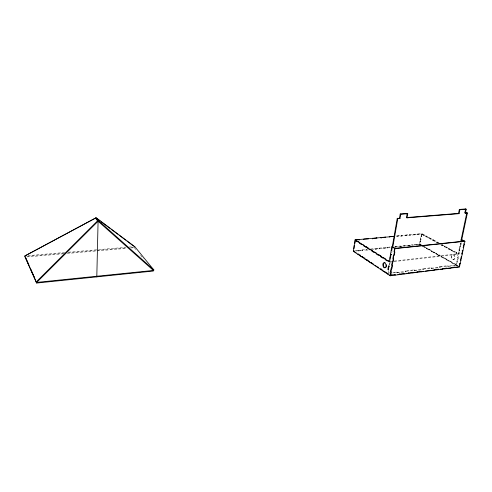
<?xml version="1.0" encoding="UTF-8"?>
<svg xmlns="http://www.w3.org/2000/svg" width="492" height="492" viewBox="0 0 492 492"><rect width="100%" height="100%" fill="white"/><g stroke="black" fill="none" stroke-linecap="round" stroke-linejoin="round"><path stroke-width="0.37" stroke-dasharray="2.46 1.84" d="M354.486 250.68L357.764 250.348L357.985 251.031L362.321 250.582L362.1 249.899L362.321 250.582M357.985 251.031L357.764 250.348M362.1 249.899L366.411 249.45L366.632 250.133L368.059 249.985M366.632 250.133L366.411 249.45M370.691 249.013L374.941 248.571L375.162 249.247L379.387 248.811L379.16 248.134L379.387 248.811M375.162 249.247L374.941 248.571M379.16 248.134L383.354 247.704L383.576 248.374L387.745 247.943L387.518 247.273L387.745 247.943M383.576 248.374L383.354 247.704M389.086 265.071L389.473 262.857M388.317 272.752L388.698 270.551M389.719 264.733L390.088 262.623M390.47 260.434L390.728 258.952M391.773 252.986L392.038 251.492M395.759 246.424L395.986 247.089L395.759 246.424L404.209 245.772L404.123 246.246L400.07 246.664L399.842 246M397.542 236.338L397.622 235.859L402.038 235.65L401.952 236.129L395.476 236.535M397.856 236.523L397.942 236.037M401.952 236.129L401.724 235.471L402.038 235.65M400.07 246.664L400.156 246.191M405.894 271.781L405.371 271.449L405.463 270.932L405.986 271.264L405.894 271.781L397.056 272.882L396.54 272.55L396.638 272.033L392.155 272.586M397.056 272.882L397.155 272.365L396.638 272.033M415.888 244.346L416.121 244.998L420.07 244.592L420.156 244.118L411.921 244.758L412.148 245.41L412.234 244.942L403.895 245.582L404.123 246.246M405.703 235.563L405.789 235.084L410.156 234.881L410.064 235.361L401.638 235.951M406.023 235.742L406.109 235.262M407.917 245.17L408.151 245.828L411.484 245.483M410.064 235.361L409.836 234.702L410.156 234.881M408.151 245.828L408.237 245.354M413.76 234.801L413.852 234.321L418.163 234.124L418.071 234.598L409.744 235.182M414.079 234.979L414.172 234.5M418.071 234.598L417.837 233.946L418.163 234.124M416.121 244.998L416.207 244.53M423.175 269.616L422.646 269.29L422.745 268.786L423.274 269.112L423.175 269.616L414.596 270.692L414.067 270.36L414.166 269.85L405.463 270.932M422.062 245.471L419.442 243.977L419.91 241.517L420.623 241.658L421.091 239.186L420.377 239.044L420.844 236.566L421.564 236.707L422.031 234.223L421.638 234.26L421.164 236.744L421.564 236.707M414.596 270.692L414.694 270.182L414.166 269.85M420.623 241.658L420.229 241.695L420.697 239.223L420.377 239.044M420.07 244.592L419.75 244.407L421.798 233.571L396.251 235.988M423.901 234.973L423.809 235.447L424.295 234.93L423.901 234.973L426.49 236.129L426.398 236.609L428.606 237.814L428.698 237.335L428.206 237.857L428.606 237.814M426.09 236.166L425.998 236.646L426.398 236.609M424.787 246.75L424.301 247.261L424.787 246.75L427.13 248.079L426.638 248.595L427.13 248.079M428.298 237.378L430.525 238.595L430.426 239.075L433.071 240.262L433.169 239.776L432.671 240.299L433.071 240.262M430.832 239.032L430.924 238.552L430.525 238.595M429.498 249.419L429.006 249.942L429.498 249.419L431.884 250.779L431.386 251.295L431.884 250.779M432.763 239.819L435.026 241.055L434.934 241.541L437.616 242.747L437.714 242.261L437.216 242.79L437.616 242.747M435.334 241.498L435.432 241.012L435.026 241.055M434.288 252.144L433.79 252.667L434.288 252.144L436.718 253.521L436.219 254.044L436.718 253.521M439.971 267.513L439.43 267.199L439.534 266.695L440.076 267.015L439.971 267.513L431.632 268.558L431.097 268.238L431.195 267.734L422.745 268.786M431.632 268.558L431.73 268.054L431.195 267.734M439.165 254.911L438.667 255.44L439.165 254.911L441.638 256.314L441.133 256.842L441.638 256.314M442.333 244.788L441.828 245.317L442.333 244.788L449.411 248.651L448.901 249.192L449.411 248.651M444.577 246.553L444.676 246.068L444.27 246.111L444.165 246.597L446.933 247.845L447.031 247.353L446.527 247.888L446.933 247.845M441.133 256.842L443.624 258.263L444.128 257.728L446.644 259.155L446.139 259.69L446.644 259.155M444.128 257.728L443.624 258.263M446.139 259.69L448.673 261.135L449.184 260.594L451.748 262.052L451.238 262.593L451.748 262.052M447.646 266.172L447.751 265.674L448.292 265.988L448.194 266.486L447.646 266.172L455.752 265.163L456.299 265.471L458.286 257.968L457.326 257.71L458.169 253.706L456.262 252.667L456.158 253.165L456.674 252.617L456.262 252.667M449.184 260.594L448.673 261.135M451.81 249.967L451.299 250.508L451.81 249.967L459.134 253.964L459.879 250.446L458.913 250.194L459.657 246.664L460.629 246.916L461.379 243.374L460.407 243.128L461.379 243.374M454.128 251.781L454.233 251.283L453.821 251.332L453.716 251.83L456.57 253.116M451.238 262.593L453.815 264.063L454.331 263.515L456.939 264.997L456.422 265.545L456.939 264.997M454.331 263.515L453.815 264.063M455.752 265.163L456.588 261.197L457.548 261.455M457 261.141L457.732 257.66M460.819 243.079L458.581 253.663L392.739 261.24M457.326 257.71L457.874 258.017L460.961 243.417M463.482 244.321L463.753 243.042M448.194 266.486L456.299 265.471M388.422 273.054L391.411 272.679M439.534 266.695L447.751 265.674M392.671 272.925L397.155 272.365M405.986 271.264L414.694 270.182M423.274 269.112L431.73 268.054M440.076 267.015L448.292 265.988M396.54 272.55L405.371 271.449M414.067 270.36L422.646 269.29M431.097 268.238L439.43 267.199M457.874 258.017L458.286 257.968M453.36 259.604L453.772 259.555M389.695 261.59L391.976 261.326M458.722 254.013L459.134 253.964M389.603 262.119L391.122 261.941M394.166 261.59L458.064 254.21L440.672 244.684M459.879 250.446L458.913 250.194M460.629 246.916L459.657 246.664M387.518 247.273L390.273 246.99M419.442 243.977L421.312 244.776M358.059 250.539L362.401 250.09M375.242 248.761L379.467 248.325M383.662 247.894L387.825 247.464M394.701 246.75L396.072 246.609M356.226 250.988L367.758 249.795M371.319 249.426L390.193 247.47M395.673 246.904L419.75 244.407M394.621 247.23L395.986 247.089M420.697 239.223L421.091 239.186M417.751 234.42L421.712 234.044L424.209 235.41M28.062 255.619L64.741 252.501M68.566 252.175L125.878 247.298M128.935 247.039L132.754 246.713M27.386 256.283L64.077 253.152M67.896 252.82L96.18 250.41M96.942 250.342L125.989 247.863M130.571 247.47L133.633 247.205M26.636 256.953L63.314 253.804M67.133 253.478L126.733 248.362M131.321 247.968L133.609 247.771M421.798 233.571L440.014 243.522M437.308 242.304L438.458 242.931M441.927 244.832L444.27 246.111M446.625 247.396L453.821 251.332M441.078 244.641L442.234 245.274M449.313 249.149L451.711 250.459M421.312 234.081L437.216 242.79M420.844 236.566L421.164 236.744M456.588 261.197L457.136 261.504M419.91 241.517L420.229 241.695M424.387 246.793L455.856 264.665M456.404 264.979L458.224 266.012M422.37 245.902L458.15 266.24M421.976 245.938L424.301 247.261M426.638 248.595L429.006 249.942M431.386 251.295L433.79 252.667M436.219 254.044L438.667 255.44M456.422 265.545L457.554 266.19M411.921 244.758L412.234 244.942M403.895 245.582L404.209 245.772M134.377 247.71L136.751 250.625M140.552 255.293L143.4 258.792M451.914 255.711A2.417 1.673 81.6 0 0 453.329 259.555A2.417 1.673 81.6 0 0 454.848 256.246A2.417 1.673 81.6 0 0 451.914 255.711M451.502 255.76A2.417 1.673 81.6 0 0 452.923 259.604A2.417 1.673 81.6 0 0 454.436 256.289A2.417 1.673 81.6 0 0 451.502 255.76"/><path stroke-width="0.74" d="M98.099 220.76L96.801 276.867M389.264 237.126L389.344 236.64L393.815 236.431L355.07 239.887L353.317 251.289L390.205 275.772L459.466 266.99L464.952 241.283L461.158 239.573L464.159 241.129M355.734 240.533L355.814 240.035M359.381 239.967L359.461 239.469L359.763 239.659L355.372 240.078L354.892 243.189L354.591 242.999L355.033 242.956M361.823 244.413L361.374 244.456L361.454 243.952L363.969 245.219L363.44 245.772L365.968 247.058M358.336 254.278L357.893 254.327L357.973 253.829L360.144 255.268L360.064 255.766L362.155 256.812M363.742 239.555L363.822 239.057L368.453 238.835L368.145 238.645M365.519 247.101L366.048 246.547L368.151 247.882L367.616 248.442L370.187 249.745M362.702 257.175L362.253 257.224L362.333 256.719L364.547 258.189L364.467 258.687L366.589 259.751M369.738 249.788L370.273 249.235L372.407 250.594L371.872 251.154L374.025 252.525L374.566 251.965L376.743 253.349L376.202 253.915L378.391 255.317L378.938 254.745L381.152 256.154L380.605 256.726L382.837 258.152L383.385 257.574L385.642 259.013L385.088 259.585L387.364 261.037L387.917 260.459L389.695 261.59M372.672 238.921L372.444 238.239M380.869 237.925L380.956 237.433L385.476 237.224L385.162 237.039L385.082 237.525M381.183 238.11L381.263 237.618M375.132 265.409L378.631 267.728M381.079 268.78L380.531 269.352L380.623 268.835L383.004 270.416L382.917 270.932L385.783 272.47L385.322 272.531L385.414 272.008L387.844 273.62L387.751 274.142L388.305 273.564M395.107 248.362L391.835 246.72L389.233 261.646L355.07 239.887M392.302 246.67L397.253 218.307L400.021 218.417L400.752 214.254L400.211 213.971L399.486 218.128M389.012 266.197L388.366 269.874L387.856 269.542L388.496 265.865L389.473 266.141M390.992 254.161L390.525 254.21L391.048 254.536L390.396 258.263L389.879 257.937L390.341 257.882M397.253 218.307L397.788 218.596L392.825 246.984L392.358 247.033L391.7 250.791L391.183 250.471M390.205 275.772L394.99 248.626L391.835 246.72M466.244 209.211L465.666 208.946L464.835 212.888L465.414 213.159L466.244 209.211L459.909 209.697L459.085 213.663L407.007 217.851L406.466 217.569L407.21 213.43L400.211 213.971M407.007 217.851L407.751 213.719L407.21 213.43M399.406 273.823L399.658 274.573L397.819 274.536M408.262 272.709L408.514 273.447L408.163 273.226M412.893 272.894L412.991 272.377L408.612 272.931M416.988 271.609L417.241 272.34L416.89 272.119M434.067 269.45L434.325 270.176L432.56 270.139M442.425 268.398L442.683 269.118L440.242 269.167M406.466 217.569L458.513 213.393L459.337 209.432L465.666 208.946M460.703 241.701L466.828 212.728L467.4 212.999L461.262 241.996M462.541 250.619L462.917 250.815L462.505 250.865L461.828 254.02L462.24 253.977L461.871 253.774M96.02 218.503L96.518 218.011L134.826 246.707L153.867 269.973L153.399 270.446L36.679 282.408L36.15 282.008L24.6 256.092L95.534 218.073L98.093 221.228L95.903 217.876L25.006 255.877M134.396 247.144L134.826 246.707M36.15 282.008L97.607 220.791L98.597 220.73L153.867 269.973M399.75 274.05L404.196 273.49L404.104 274.007L403.754 273.786M417.339 271.83L421.662 271.283L421.558 271.793L421.207 271.572L423.348 271.301M434.43 269.671L438.624 269.136L438.52 269.647L438.157 269.432M442.788 268.614L446.927 268.091L446.822 268.589L446.459 268.38M405.955 273.503L407.425 273.318M413.268 272.58L415.439 272.304M431.152 270.317L425.488 271.03M447.825 268.208L450.93 268.072L451.035 267.568L455.112 267.058L455.008 267.556L454.639 267.34M455.986 267.174L458.009 266.916M460.899 260.256L460.487 260.305L461.158 257.168L461.57 257.119L461.201 256.916M378.262 267.273L378.717 267.217M373.969 264.641L373.52 264.696L373.606 264.186L371.306 262.666L371.226 263.171L371.675 263.122M367.149 260.12L366.7 260.17L366.78 259.665L369.031 261.16L368.951 261.664L371.109 262.746M364.547 258.189L364.996 258.14M391.048 254.536L391.509 254.481M360.144 255.268L360.587 255.219M464.27 244.475L463.858 244.518L463.181 247.697L463.593 247.648L463.218 247.451M394.99 248.626L464.952 241.283M356.19 252.851L353.391 250.797M464.577 241.086L394.639 248.411L394.043 251.781L394.861 251.947L394.27 255.305L393.452 255.139L392.868 258.478L393.68 258.644L393.09 261.978L392.278 261.812L391.693 265.133L392.505 265.299L391.921 268.607L391.115 268.435L390.531 271.732L391.343 271.904L390.666 275.711L389.443 274.899M25.092 256.48L36.691 283.054L153.375 271.043L153.399 270.446L97.607 220.791L95.534 218.073M354.634 245.563L354.191 245.606L354.086 248.398L353.791 248.202M372.752 238.429L377.02 238.023L376.712 237.839M464.835 212.888L466.828 212.728M397.788 218.596L400.021 218.417M465.414 213.159L467.4 212.999M400.752 214.254L407.751 213.719M459.337 209.432L459.909 209.697M458.513 213.393L459.085 213.663M462.129 250.662L462.505 250.865M459.866 263.171L460.235 263.38L459.823 263.429L459.054 267.039L458.685 266.83M355.292 240.576L357.303 241.855L357.825 241.314L359.855 242.605L359.332 243.153L361.374 244.456M394.83 274.911L395.181 275.139L395.273 274.616L390.414 274.96M95.903 217.876L100.165 221.068M101.383 221.978L109.913 228.362M111.13 229.272L117.834 234.284M119.052 235.194L125.749 240.207M126.973 241.117L133.67 246.129M96.518 218.011L98.597 220.73L36.679 282.408L36.691 283.054M26.033 258.583L28.85 264.887M30.418 268.392L33.235 274.702M33.862 276.104L34.803 278.208M385.457 267.703A2.558 1.55 82.4 0 1 383.342 265.127A2.558 1.55 82.4 0 1 385.15 262.783M386.374 264.653A2.558 1.55 82.4 0 1 386.337 266.578M386.115 267.094A2.558 1.55 82.4 0 1 385.82 267.476M383.016 263.915A2.565 1.544 82.4 0 0 384.596 267.82A2.565 1.544 82.4 0 0 385.722 264.093A2.565 1.544 82.4 0 0 383.016 263.915"/></g></svg>
